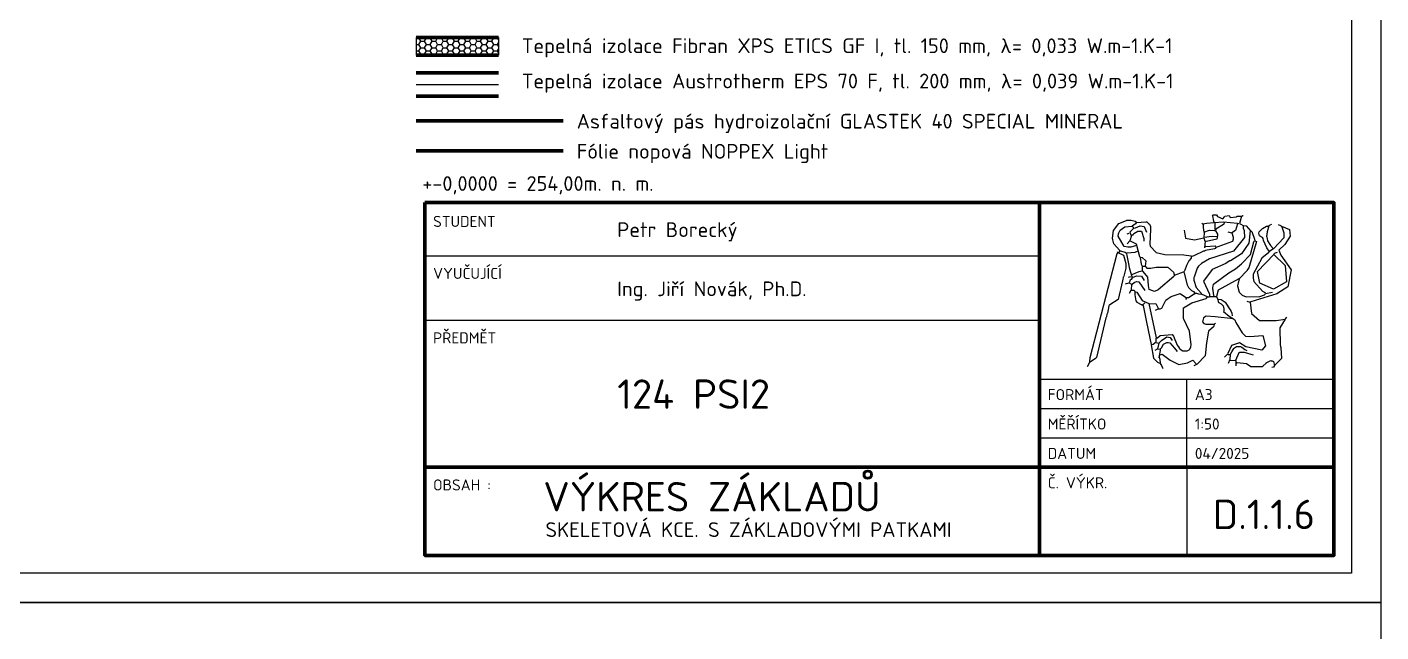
# Model space of a CAD drawing. Header units: millimetres. Extents: x 12904 to 327904, y -199771 to 141779.
# Drawn here: x 127402 to 138904, y 111829 to 116971 of the extents above; entities that cross this region are included whole.
import ezdxf

# ---------------------------------------------------------------- set-up
doc = ezdxf.new("R2010")
doc.units = ezdxf.units.MM
doc.linetypes.add('ČÁRKOVANÁ', pattern=[19.05, 12.7, -6.35])
for name, color, linetype, lineweight in [('00 tenká plná', 7, 'Continuous', 13), ('_INTERIER', 8, 'Continuous', 13), ('Zdivo', 6, 'Continuous', 60)]:
    doc.layers.add(name, color=color, linetype=linetype, lineweight=lineweight)
doc.layers.add('izolace', color=251, linetype='Continuous')
doc.layers.add('Šrafy', color=253, linetype='Continuous')
doc.styles.add('ISOCPEUR', font='isocpeur.ttf')
doc.linetypes.add('IZOLACE', pattern='A,0.00254,-2.54,[134,ltypeshp.shx,S=2.54,R=0,X=-2.54,Y=0],-5.08,[134,ltypeshp.shx,S=2.54,R=180,X=2.54,Y=0],-2.54', length=10.16254)

msp = doc.modelspace()

# ---------------------------------------------------------------- hatches: boundary and pattern name
at = {"layer": '_INTERIER', "ltscale": 0.5}
h = msp.add_hatch(dxfattribs=at)
h.set_pattern_fill('HONEY', color=256, scale=10)
h.set_pattern_definition([(0, (-372505.846, 110664.092), (47.625, 27.4963064), [31.75, -63.5]), (120, (-372505.846, 110664.092), (-47.6249999, 27.4963066), [31.75, -63.5]), (60, (-372505.846, 110664.092), (1e-07, 54.9926131), [-63.5, 31.75])])
h.paths.add_polyline_path([(131406.6, 116732.8), (131406.6, 116882.8), (130706.6, 116882.8), (130706.6, 116732.8)])
at = {"layer": 'Šrafy'}
h = msp.add_hatch(dxfattribs=at)
h.set_pattern_fill('ZDIVO-VYS_PEV', color=256, scale=50)
h.set_pattern_definition([(45, (-372505.85, 110739.35), (-106.066017, 106.066017), []), (45, (-372435.14, 110739.35), (-106.066017, 106.066017), []), (135, (-372505.85, 110739.35), (-106.066017, -106.066017), []), (135, (-372435.14, 110739.35), (-106.066017, -106.066017), [])])
h.paths.add_polyline_path([(134942.3, 123776.7), (134942.3, 123901.7), (134067.3, 123901.7), (134067.3, 123276.7), (134942.3, 123276.7)])
h.paths.add_polyline_path([(134942.3, 124526.7), (134092.3, 124526.7), (134092.3, 123901.7), (134942.3, 123901.7)])
h.paths.add_polyline_path([(134942.3, 125151.7), (134092.3, 125151.7), (134092.3, 124526.7), (134942.3, 124526.7)])
h.paths.add_polyline_path([(128800.1, 123366.4), (129187.6, 123366.4), (129187.6, 123591.4), (128800.1, 123591.4)], flags=9)
h.paths.add_polyline_path([(128578.4, 123565), (128878.4, 123565), (128878.4, 123790), (128578.4, 123790)], flags=9)
h.paths.add_polyline_path([(127749.4, 123366.4), (128074.4, 123366.4), (128074.4, 123591.4), (127749.4, 123591.4)], flags=9)
h.paths.add_polyline_path([(128881.3, 122947.8), (129206.3, 122947.8), (129206.3, 123172.8), (128881.3, 123172.8)], flags=9)
h.paths.add_polyline_path([(127721, 122947.8), (128046, 122947.8), (128046, 123172.8), (127721, 123172.8)], flags=9)
h.paths.add_polyline_path([(128368.8, 122529.6), (128668.8, 122529.6), (128668.8, 122754.6), (128368.8, 122754.6)], flags=9)
h.paths.add_polyline_path([(128579.7, 122752.1), (128879.7, 122752.1), (128879.7, 122977.1), (128579.7, 122977.1)], flags=9)
h.paths.add_polyline_path([(127736.3, 122529.6), (128061.3, 122529.6), (128061.3, 122754.6), (127736.3, 122754.6)], flags=9)
h.paths.add_polyline_path([(133518.5, 123426.7), (133518.5, 123751.7), (133293.5, 123751.7), (133293.5, 123426.7)], flags=9)
h.paths.add_polyline_path([(133518.5, 122939.2), (133518.5, 123239.2), (133293.5, 123239.2), (133293.5, 122939.2)], flags=9)
h.paths.add_polyline_path([(133518.5, 122626.7), (133518.5, 122926.7), (133293.5, 122926.7), (133293.5, 122626.7)], flags=9)
h.paths.add_polyline_path([(133518.5, 121301.7), (133518.5, 121626.7), (133293.5, 121626.7), (133293.5, 121301.7)], flags=9)
h.paths.add_polyline_path([(133244.7, 123941), (133244.7, 124178.5), (133019.7, 124178.5), (133019.7, 123941)], flags=9)
h.paths.add_polyline_path([(133244.7, 123364.2), (133244.7, 123689.2), (133019.7, 123689.2), (133019.7, 123364.2)], flags=9)
h.paths.add_polyline_path([(133244.7, 121395.5), (133244.7, 121783), (133019.7, 121783), (133019.7, 121395.5)], flags=9)
h.paths.add_polyline_path([(133244.7, 122939.2), (133244.7, 123239.2), (133019.7, 123239.2), (133019.7, 122939.2)], flags=9)
h.paths.add_polyline_path([(132028.2, 115770.9), (134190.7, 115770.9), (134190.7, 116033.4), (132028.2, 116033.4)], flags=9)
h.paths.add_polyline_path([(132028.2, 116027), (136703.2, 116027), (136703.2, 116289.5), (132028.2, 116289.5)], flags=9)
h.paths.add_polyline_path([(134716.3, 118107.7), (136516.3, 118107.7), (136516.3, 118317.7), (134716.3, 118317.7)], flags=9)
h.paths.add_polyline_path([(134713.8, 117055.2), (136088.8, 117055.2), (136088.8, 117280.2), (134713.8, 117280.2)], flags=9)
h.paths.add_polyline_path([(134716.3, 117207.7), (138426.3, 117207.7), (138426.3, 117417.7), (134716.3, 117417.7)], flags=9)
h.paths.add_polyline_path([(134711.3, 117362.7), (136936.3, 117362.7), (136936.3, 117602.7), (134711.3, 117602.7)], flags=9)
h.paths.add_polyline_path([(134716.3, 117507.7), (137186.3, 117507.7), (137186.3, 117717.7), (134716.3, 117717.7)], flags=9)
h.paths.add_polyline_path([(134712.3, 118407.7), (137537.3, 118407.7), (137537.3, 118617.7), (134712.3, 118617.7)], flags=9)
h.paths.add_polyline_path([(134504.6, 119231.3), (134729.6, 119231.3), (134729.6, 119418.8), (134504.6, 119418.8)], flags=9)
h.paths.add_polyline_path([(134716.3, 117657.7), (138456.3, 117657.7), (138456.3, 117867.7), (134716.3, 117867.7)], flags=9)
h.paths.add_polyline_path([(134721.3, 117822.7), (137236.3, 117822.7), (137236.3, 118002.7), (134721.3, 118002.7)], flags=9)
h.paths.add_polyline_path([(134716.3, 117957.7), (138361.3, 117957.7), (138361.3, 118167.7), (134716.3, 118167.7)], flags=9)
h.paths.add_polyline_path([(134716.3, 118257.7), (138261.3, 118257.7), (138261.3, 118467.7), (134716.3, 118467.7)], flags=9)
h.paths.add_polyline_path([(134718.8, 118560.2), (136633.8, 118560.2), (136633.8, 118755.2), (134718.8, 118755.2)], flags=9)
h.paths.add_polyline_path([(134718.8, 118720.2), (137388.8, 118720.2), (137388.8, 118915.2), (134718.8, 118915.2)], flags=9)
h.paths.add_polyline_path([(134718.8, 118860.2), (137083.8, 118860.2), (137083.8, 119055.2), (134718.8, 119055.2)], flags=9)
h.paths.add_polyline_path([(134716.3, 119007.7), (138436.3, 119007.7), (138436.3, 119217.7), (134716.3, 119217.7)], flags=9)
h.paths.add_polyline_path([(133667, 124169.5), (133892, 124169.5), (133892, 124357), (133667, 124357)], flags=9)
h.paths.add_polyline_path([(119410.9, 123399.2), (119954.6, 123399.2), (119954.6, 123624.2), (119410.9, 123624.2)], flags=9)
h.paths.add_polyline_path([(119410.9, 123567), (119979.6, 123567), (119979.6, 123792), (119410.9, 123792)], flags=9)
h.paths.add_polyline_path([(123116.8, 124303.1), (123660.5, 124303.1), (123660.5, 124528.1), (123116.8, 124528.1)], flags=9)
h.paths.add_polyline_path([(123116.8, 124470.9), (123685.5, 124470.9), (123685.5, 124695.9), (123116.8, 124695.9)], flags=9)
h.paths.add_polyline_path([(125341.6, 122078.3), (125885.4, 122078.3), (125885.4, 122303.3), (125341.6, 122303.3)], flags=9)
h.paths.add_polyline_path([(125341.6, 122246.1), (125910.4, 122246.1), (125910.4, 122471.1), (125341.6, 122471.1)], flags=9)
h.paths.add_polyline_path([(124181.7, 117561.5), (124725.4, 117561.5), (124725.4, 117786.5), (124181.7, 117786.5)], flags=9)
h.paths.add_polyline_path([(124181.7, 117729.3), (124750.4, 117729.3), (124750.4, 117954.3), (124181.7, 117954.3)], flags=9)
h.paths.add_polyline_path([(121992.3, 123029.4), (122536.1, 123029.4), (122536.1, 123254.4), (121992.3, 123254.4)], flags=9)
h.paths.add_polyline_path([(121992.3, 123197.2), (122523.6, 123197.2), (122523.6, 123422.2), (121992.3, 123422.2)], flags=9)
h.paths.add_polyline_path([(125590.1, 124184.1), (126133.9, 124184.1), (126133.9, 124409.1), (125590.1, 124409.1)], flags=9)
h.paths.add_polyline_path([(125590.1, 124351.9), (126121.4, 124351.9), (126121.4, 124576.9), (125590.1, 124576.9)], flags=9)
h.paths.add_polyline_path([(125708.6, 120265.6), (126252.4, 120265.6), (126252.4, 120490.6), (125708.6, 120490.6)], flags=9)
h.paths.add_polyline_path([(125708.6, 120433.4), (126239.9, 120433.4), (126239.9, 120658.4), (125708.6, 120658.4)], flags=9)
h.paths.add_polyline_path([(121942.4, 120369), (122486.1, 120369), (122486.1, 120594), (121942.4, 120594)], flags=9)
h.paths.add_polyline_path([(121942.4, 120536.8), (122498.6, 120536.8), (122498.6, 120761.8), (121942.4, 120761.8)], flags=9)
h.paths.add_polyline_path([(132286.1, 122437.3), (132842.4, 122437.3), (132842.4, 122662.3), (132286.1, 122662.3)], flags=9)
h.paths.add_polyline_path([(136036.5, 119812.3), (136567.8, 119812.3), (136567.8, 120037.3), (136036.5, 120037.3)], flags=9)
h.paths.add_polyline_path([(135594.5, 121536), (136125.7, 121536), (136125.7, 121761), (135594.5, 121761)], flags=9)
h.paths.add_polyline_path([(134135.5, 120062.3), (134679.3, 120062.3), (134679.3, 120287.3), (134135.5, 120287.3)], flags=9)
h.paths.add_polyline_path([(135713.8, 123931.5), (136270.1, 123931.5), (136270.1, 124156.5), (135713.8, 124156.5)], flags=9)
h.paths.add_polyline_path([(136502.2, 123009.9), (136864.7, 123009.9), (136864.7, 123272.4), (136502.2, 123272.4)], flags=9)
h.paths.add_polyline_path([(136324.2, 123181.5), (136880.5, 123181.5), (136880.5, 123406.5), (136324.2, 123406.5)], flags=9)
h.paths.add_polyline_path([(131883, 123926.2), (132245.5, 123926.2), (132245.5, 124113.7), (131883, 124113.7)], flags=9)
h.paths.add_polyline_path([(131619.2, 124094.9), (132262.9, 124094.9), (132262.9, 124319.9), (131619.2, 124319.9)], flags=9)
h.paths.add_polyline_path([(130830.3, 126028.8), (132705.3, 126028.8), (132705.3, 126403.8), (130830.3, 126403.8)], flags=9)
h.paths.add_polyline_path([(127318.2, 117371.6), (127318.2, 118846.6), (126793.2, 118846.6), (126793.2, 117371.6)], flags=9)
h.paths.add_polyline_path([(118837.8, 116472.8), (120362.8, 116472.8), (120362.8, 116997.8), (118837.8, 116997.8)], flags=9)
h.paths.add_polyline_path([(118837.8, 126003.8), (120437.8, 126003.8), (120437.8, 126528.8), (118837.8, 126528.8)], flags=9)
h.paths.add_polyline_path([(127908.5, 121181.7), (127908.5, 121406.7), (127721, 121406.7), (127721, 121181.7)], flags=9)
h.paths.add_polyline_path([(128435.7, 125533.5), (128435.7, 125896), (128173.2, 125896), (128173.2, 125533.5)], flags=9)
h.paths.add_polyline_path([(127964, 124610.4), (127964, 125166.6), (127739, 125166.6), (127739, 124610.4)], flags=9)
h.paths.add_polyline_path([(128783.3, 119326.2), (128783.3, 119882.4), (128558.3, 119882.4), (128558.3, 119326.2)], flags=9)
h.paths.add_polyline_path([(129833.3, 119524.1), (129833.3, 120055.4), (129608.3, 120055.4), (129608.3, 119524.1)], flags=9)
h.paths.add_polyline_path([(129733.3, 122054.1), (129733.3, 122597.8), (129508.3, 122597.8), (129508.3, 122054.1)], flags=9)
h.paths.add_polyline_path([(128784.6, 120784.5), (128784.6, 121340.8), (128559.6, 121340.8), (128559.6, 120784.5)], flags=9)
h.paths.add_polyline_path([(128264, 125355.5), (128264, 125911.8), (128039, 125911.8), (128039, 125355.5)], flags=9)
h.paths.add_polyline_path([(128044.4, 121826.1), (128044.4, 122188.6), (127856.9, 122188.6), (127856.9, 121826.1)], flags=9)
h.paths.add_polyline_path([(127875.6, 121562.3), (127875.6, 122206.1), (127650.6, 122206.1), (127650.6, 121562.3)], flags=9)
h.paths.add_polyline_path([(120500.3, 115397.8), (120725.3, 115397.8), (120725.3, 115585.3), (120500.3, 115585.3)], flags=9)
h.paths.add_polyline_path([(126510.1, 114870.6), (126872.6, 114870.6), (126872.6, 115133.1), (126510.1, 115133.1)], flags=9)
h.paths.add_polyline_path([(131562, 117156), (133549.5, 117156), (133549.5, 117418.5), (131562, 117418.5)], flags=9)
h.paths.add_polyline_path([(131562, 116368.5), (137130.7, 116368.5), (137130.7, 116631), (131562, 116631)], flags=9)
h.paths.add_polyline_path([(131562, 116668.5), (137155.7, 116668.5), (137155.7, 116931), (131562, 116931)], flags=9)
h.paths.add_polyline_path([(131584.5, 118363.7), (132054.5, 118363.7), (132054.5, 118513.7), (131584.5, 118513.7)], flags=9)
h.paths.add_polyline_path([(131562, 117606), (132974.5, 117606), (132974.5, 117868.5), (131562, 117868.5)], flags=9)
h.paths.add_polyline_path([(131574.5, 117873.7), (134389.5, 117873.7), (134389.5, 118083.7), (131574.5, 118083.7)], flags=9)
h.paths.add_polyline_path([(131574.5, 118068.5), (132249.5, 118068.5), (132249.5, 118256), (131574.5, 118256)], flags=9)
h.paths.add_polyline_path([(131562, 118506), (132699.5, 118506), (132699.5, 118768.5), (131562, 118768.5)], flags=9)
h.paths.add_polyline_path([(131579.5, 118788.7), (134104.5, 118788.7), (134104.5, 118968.7), (131579.5, 118968.7)], flags=9)
h.paths.add_polyline_path([(131562, 118956), (133062, 118956), (133062, 119218.5), (131562, 119218.5)], flags=9)
h.paths.add_polyline_path([(130547.7, 119203.8), (133922.7, 119203.8), (133922.7, 119728.8), (130547.7, 119728.8)], flags=9)
h.paths.add_polyline_path([(125587, 115342.3), (126143.3, 115342.3), (126143.3, 115567.3), (125587, 115567.3)], flags=9)
h.paths.add_polyline_path([(121050, 114523), (121606.2, 114523), (121606.2, 114748), (121050, 114748)], flags=9)
h.paths.add_polyline_path([(121247.9, 113473), (121779.2, 113473), (121779.2, 113698), (121247.9, 113698)], flags=9)
h.paths.add_polyline_path([(123030.7, 113573), (123574.5, 113573), (123574.5, 113798), (123030.7, 113798)], flags=9)
h.paths.add_polyline_path([(122508.3, 114521.7), (123064.6, 114521.7), (123064.6, 114746.7), (122508.3, 114746.7)], flags=9)
h.paths.add_polyline_path([(126332.2, 115042.3), (126888.5, 115042.3), (126888.5, 115267.3), (126332.2, 115267.3)], flags=9)
h.paths.add_polyline_path([(122802.8, 115261.9), (123165.3, 115261.9), (123165.3, 115449.4), (122802.8, 115449.4)], flags=9)
h.paths.add_polyline_path([(122539, 115430.6), (123182.8, 115430.6), (123182.8, 115655.6), (122539, 115655.6)], flags=9)
h.paths.add_polyline_path([(123992.9, 116554.3), (123992.9, 117177), (123242.9, 117177), (123242.9, 116554.3)], flags=9)
h.paths.add_polyline_path([(123992.9, 126030), (123992.9, 126652.7), (123242.9, 126652.7), (123242.9, 126030)], flags=9)
h.paths.add_polyline_path([(125614.7, 117497.5), (126239.1, 117497.5), (126239.1, 118247.5), (125614.7, 118247.5)], flags=9)
h.paths.add_polyline_path([(118615.5, 117497.5), (119239.8, 117497.5), (119239.8, 118247.5), (118615.5, 118247.5)], flags=9)
h.paths.add_polyline_path([(131762.4, 112517.6), (135187.4, 112517.6), (135187.4, 112742.6), (131762.4, 112742.6)], flags=9)
h.paths.add_polyline_path([(130722.9, 115516.1), (132760.4, 115516.1), (132760.4, 115741.1), (130722.9, 115741.1)], flags=9)
h.paths.add_polyline_path([(132372.4, 115117.6), (133359.9, 115117.6), (133359.9, 115342.6), (132372.4, 115342.6)], flags=9)
h.paths.add_polyline_path([(132372.4, 114602), (134378.6, 114602), (134378.6, 114827), (132372.4, 114827)], flags=9)
h.paths.add_polyline_path([(130828.4, 115248.5), (131390.9, 115248.5), (131390.9, 115389.1), (130828.4, 115389.1)], flags=9)
h.paths.add_polyline_path([(130819, 114797.3), (131484.7, 114797.3), (131484.7, 114994.2), (130819, 114994.2)], flags=9)
h.paths.add_polyline_path([(132328.6, 113588.4), (133753.6, 113588.4), (133753.6, 114038.4), (132328.6, 114038.4)], flags=9)
h.paths.add_polyline_path([(131700.3, 112616.3), (134625.3, 112616.3), (134625.3, 113066.3), (131700.3, 113066.3)], flags=9)
h.paths.add_polyline_path([(137388.5, 112566), (138363.5, 112566), (138363.5, 113016), (137388.5, 113016)], flags=9)
h.paths.add_polyline_path([(137300, 113276.6), (137815.6, 113276.6), (137815.6, 113417.2), (137300, 113417.2)], flags=9)
h.paths.add_polyline_path([(137300, 113526.5), (137553.1, 113526.5), (137553.1, 113667.2), (137300, 113667.2)], flags=9)
h.paths.add_polyline_path([(137300, 113776.6), (137496.9, 113776.6), (137496.9, 113917.2), (137300, 113917.2)], flags=9)
h.paths.add_polyline_path([(130819, 114249.3), (131400.3, 114249.3), (131400.3, 114446.2), (130819, 114446.2)], flags=9)
h.paths.add_polyline_path([(130828.4, 113008.7), (131344, 113008.7), (131344, 113149.3), (130828.4, 113149.3)], flags=9)
h.paths.add_polyline_path([(136040.6, 113017.1), (136603.1, 113017.1), (136603.1, 113214), (136040.6, 113214)], flags=9)
h.paths.add_polyline_path([(136040.6, 113767.2), (136565.6, 113767.2), (136565.6, 113964.1), (136040.6, 113964.1)], flags=9)
h.paths.add_polyline_path([(136050, 113276.5), (136490.6, 113276.5), (136490.6, 113417.1), (136050, 113417.1)], flags=9)
h.paths.add_polyline_path([(136040.6, 113517.1), (136603.1, 113517.1), (136603.1, 113714), (136040.6, 113714)], flags=9)
h.paths.add_polyline_path([(121791.7, 125845.7), (121952.7, 125845.7), (121952.7, 126037.1), (121791.7, 126037.1)], flags=9)
h.paths.add_polyline_path([(124944.8, 125848.9), (125103.6, 125848.9), (125103.6, 126033.9), (124944.8, 126033.9)], flags=9)
h.paths.add_polyline_path([(126821.9, 120050.5), (127000.9, 120050.5), (127000.9, 120238), (126821.9, 120238)], flags=9)
h.paths.add_polyline_path([(126821.6, 123950.5), (127001.1, 123950.5), (127001.1, 124138), (126821.6, 124138)], flags=9)

# ---------------------------------------------------------------- linework, layer by layer
for points in [[(128404.2, 112079.3), (117904.2, 112079.3), (117904.2, 126929.3), (128404.2, 126929.3)], [(128404.2, 126929.3), (138904.2, 126929.3), (138904.2, 112079.3), (128404.2, 112079.3)], [(131957, 116182.8), (130706.6, 116182.8)], [(131957, 116162.8), (130706.6, 116162.8)], [(131957, 115926.7), (130706.6, 115926.7)], [(131957, 115906.7), (130706.6, 115906.7)], [(117904.2, 112079.3), (138904.2, 112079.3), (138904.2, 82379.3), (117904.2, 82379.3)]]:
    msp.add_lwpolyline(points)
for points in [[(117904.2, 126929.3), (138904.2, 126929.3), (138904.2, 112079.3), (117904.2, 112079.3)], [(118154.2, 126679.3), (138654.2, 126679.3), (138654.2, 112329.3), (118154.2, 112329.3)], [(96904.2, 112079.3), (138904.2, 112079.3), (138904.2, 82379.3), (96904.2, 82379.3)]]:
    msp.add_lwpolyline(points, close=True)
at = {"linetype": 'ČÁRKOVANÁ', "ltscale": 2.5, "const_width": 25}
msp.add_lwpolyline([(131957, 116172.8), (130706.6, 116172.8)], dxfattribs=at)
at = {"linetype": 'ČÁRKOVANÁ', "const_width": 20}
msp.add_lwpolyline([(131957, 115916.7), (130706.6, 115916.7)], dxfattribs=at)
at = {"layer": '00 tenká plná', "linetype": 'Continuous'}
for p, q in [((135679.5, 115479.3), (130782.6, 115479.3)), ((130782.6, 115479.3), (130782.6, 112479.3)), ((138504.2, 115479.3), (135679.5, 115479.3)), ((136004.2, 112479.3), (136004.2, 115479.3)), ((138504.2, 112479.3), (138504.2, 115479.3)), ((137492.1, 115306.6), (137492.1, 115251)), ((136747.9, 115213), (136765.6, 115218.1)), ((137403.5, 115223.2), (137400.9, 115182.7)), ((137603.4, 115230.7), (137633.8, 115223.2)), ((130782.6, 115027.3), (135679.5, 115027.3)), ((135679.5, 115027.3), (136004.2, 115027.3)), ((136879.5, 114937.3), (136899.8, 114937.3)), ((136735.2, 114788.1), (136763.1, 114798.2)), ((136760.5, 114846.3), (136780.8, 114851.3)), ((137150.4, 114861.5), (137226.3, 114889.3)), ((136897.2, 114626.2), (136882, 114611.1)), ((137765.4, 114641.4), (137793.3, 114633.8)), ((130782.6, 114479.3), (135679.5, 114479.3)), ((135679.5, 114479.3), (136004.2, 114479.3)), ((137499.7, 114451.7), (137489.5, 114446.7)), ((138102.1, 114504.8), (138092, 114489.6)), ((137018.7, 114165.9), (137013.7, 114163.4)), ((137600.9, 114191.2), (137575.6, 114165.9)), ((136004.2, 113979.3), (138504.2, 113979.3)), ((137254.2, 113229.3), (137254.2, 113979.3)), ((136004.2, 113729.3), (138504.2, 113729.3)), ((136004.2, 113479.3), (138504.2, 113479.3)), ((130782.6, 113229.3), (135679.5, 113229.3)), ((135679.5, 113229.3), (136004.2, 113229.3)), ((136004.2, 113229.3), (138504.2, 113229.3)), ((137254.2, 113229.3), (137254.2, 112479.3)), ((130782.6, 112479.3), (135679.5, 112479.3)), ((135679.5, 112479.3), (138504.2, 112479.3))]:
    msp.add_line(p, q, dxfattribs=at)
for points in [[(137471.8, 115372.4), (137474.4, 115367.3), (137481.9, 115321.8), (137484.5, 115319.3), (137484.5, 115309.2), (137568, 115314.2), (137684.4, 115304.1), (137697.1, 115301.6)], [(137474.4, 115372.4), (137481.9, 115374.9), (137507.3, 115374.9), (137514.9, 115359.7), (137560.4, 115342), (137575.6, 115357.2), (137578.1, 115364.8), (137613.6, 115369.9), (137623.7, 115352.1), (137676.9, 115357.2), (137681.9, 115364.8), (137719.9, 115362.3), (137702.2, 115301.6), (137714.8, 115296.5), (137732.5, 115283.9), (137757.9, 115281.3), (137798.4, 115235.8), (137803.4, 115233.3), (137808.5, 115233.3), (137831.3, 115167.5), (137833.8, 115154.9), (137846.4, 115147.3), (137783.2, 114924.7), (137770.5, 114909.5), (137768, 114904.5), (137768, 114901.9), (137699.6, 114831.1), (137687, 114770.4), (137699.6, 114717.3), (137724.9, 114692), (137760.4, 114676.8), (137876.8, 114681.9), (137914.8, 114694.5), (137919.9, 114699.6), (137922.4, 114707.2), (137983.1, 114717.3)], [(137722.4, 115364.8), (137730, 115369.9), (137735.1, 115369.9)], [(136689.7, 115068.9), (136682.1, 115073.9), (136634, 115129.6), (136626.4, 115162.5), (136623.9, 115177.6), (136631.4, 115240.9), (136676.7, 115300), (136742.8, 115326.9), (136745.4, 115329.4), (136783.3, 115329.4), (136816.2, 115321.8), (136826.4, 115311.7), (136818.8, 115299), (136790.9, 115278.8), (136796, 115273.7), (136798.5, 115268.7), (136798.5, 115263.6), (136801, 115261.1), (136818.8, 115263.6), (136859.3, 115281.3), (136892.2, 115276.3), (136912.4, 115228.2)], [(136826.4, 115114.4), (136780.8, 115099.2), (136752.9, 115099.2), (136722.6, 115106.8), (136671.9, 115192.8), (136674.5, 115213), (136677, 115220.6), (136689.7, 115243.4), (136727.6, 115273.7), (136788.4, 115278.8)], [(136801, 115258.6), (136770.7, 115228.2), (136780.8, 115205.4), (136785.9, 115200.4), (136770.7, 115154.9), (136747.9, 115127)], [(136828.9, 115309.2), (136907.4, 115316.7), (136914.9, 115314.2), (136930.1, 115301.6), (136937.7, 115296.5), (136947.9, 115276.3), (136947.9, 115251), (136940.3, 115127), (136942.8, 115109.3), (136993.7, 115055), (137069.4, 115038.5), (137228.8, 115033.5), (137292.1, 115025.9), (137292.1, 115005.6), (137271.9, 114982.9), (137251.6, 114944.9), (137238.9, 114904.5), (137233.9, 114894.3), (137228.8, 114889.3), (137231.4, 114879.2), (137256.7, 114780.5), (137269.3, 114757.8), (137294.6, 114732.5), (137312.4, 114722.4), (137322.5, 114709.7), (137317.4, 114699.6), (137269.3, 114669.2), (137256.7, 114669.2), (137251.6, 114666.7), (137249.1, 114664.2), (137244, 114654.1)], [(137687, 115299), (137669.3, 115240.9), (137638.9, 115223.2), (137649, 115185.2), (137649, 115167.5), (137643.9, 115147.3), (137519.9, 115101.7), (137502.2, 115096.7), (137494.6, 115089.1), (137489.5, 115086.6), (137413.6, 115071.4), (137408.5, 115068.9), (137406, 115066.3), (137395.9, 115066.3), (137314.9, 115025.9), (137297.2, 115020.8)], [(137732.5, 115281.3), (137735.1, 115261.1), (137742.7, 115240.9), (137745.2, 115182.7), (137651.5, 115066.3), (137449, 115000.6), (137380.7, 114962.6), (137355.4, 114937.3), (137342.7, 114922.2), (137317.4, 114843.8), (137314.9, 114841.2), (137314.9, 114818.5), (137335.1, 114757.8), (137378.2, 114709.7), (137378.2, 114704.6), (137433.9, 114676.8), (137444, 114676.8), (137449, 114679.3), (137487, 114679.3), (137499.7, 114679.3), (137507.3, 114676.8), (137517.4, 114656.6), (137522.4, 114633.8), (137547.8, 114618.6), (137562.9, 114600.9), (137570.5, 114575.6), (137570.5, 114555.4), (137568, 114552.9), (137616.1, 114514.9), (137651.5, 114489.6), (137494.6, 114507.4), (137418.7, 114512.4), (137395.9, 114499.8), (137388.3, 114464.4), (137400.9, 114451.7), (137416.1, 114444.1), (137487, 114444.1), (137484.5, 114428.9), (137481.9, 114423.9), (137438.9, 114386), (137421.2, 114287.3), (137412.3, 114176.3), (137342.7, 114105.2), (137314.9, 114090)], [(137383.2, 115304.1), (137390.8, 115299), (137393.4, 115294), (137393.4, 115266.2), (137400.9, 115228.2), (137449, 115243.4), (137487, 115240.9), (137489.5, 115240.9), (137494.6, 115243.4)], [(137390.8, 115299), (137426.3, 115304.1), (137484.5, 115309.2)], [(137573.1, 115309.2), (137570.5, 115296.5), (137568, 115291.4), (137502.2, 115253.5), (137497.1, 115243.4), (137514.9, 115210.5), (137514.9, 115200.4), (137509.8, 115167.5), (137423.7, 115147.3), (137411.1, 115149.8), (137406, 115094.2)], [(138059.1, 115278.8), (138127.4, 115251), (138132.5, 115192.8), (138086.9, 115122), (138036.3, 115073.9), (138054, 115030.9), (138142, 114906.4), (138112.2, 114762.8), (138021.1, 114702.1), (137798.4, 114636.4), (137793.3, 114631.3), (137805.9, 114535.2), (137871.8, 114477), (138013.5, 114477), (138089.4, 114487.1), (138046.4, 114413.8), (138048.9, 114269.6), (138051.5, 114254.4), (138054, 114246.8), (138059.1, 114153.3), (138000.9, 114095.1), (137990.7, 114079.9), (137978.1, 114077.4)], [(138031.2, 115294), (138051.5, 115283.9), (138061.6, 115273.7), (138079.3, 115220.6), (138079.3, 115180.2), (137990.7, 115086.6), (137960.4, 115066.3), (137955.3, 115061.3), (137952.8, 115053.7), (137892, 115005.6), (137818.6, 114871.6), (137818.6, 114836.2), (137823.7, 114808.3), (137897.1, 114724.9), (137922.4, 114712.2)], [(137955.3, 115066.3), (137935, 115094.2), (137907.2, 115157.4), (137904.7, 115175.1), (137897.1, 115182.7), (137871.8, 115195.3), (137866.7, 115218.1), (137869.2, 115230.7), (137897.1, 115258.6), (137932.5, 115278.8), (137942.6, 115278.8), (137945.2, 115281.3), (137952.8, 115281.3), (137937.6, 115230.7), (137932.5, 115190.3), (137935, 115187.7), (137940.1, 115154.9), (137965.4, 115114.4), (137988.2, 115089.1)], [(137952.8, 115278.8), (137962.9, 115288.9), (137978.1, 115296.5)], [(136773.2, 115154.9), (136823.8, 115127), (136854.2, 115020.8), (136859.3, 115015.8), (136874.4, 115013.2), (136907.4, 114982.9), (136902.3, 114937.3), (136914.9, 114922.2), (136950.4, 114922.2), (136993.4, 114929.8), (137094.7, 114929.8), (137142.8, 114886.8), (137147.8, 114869.1), (137147.8, 114856.4), (137145.3, 114851.3), (137011.1, 114737.5), (136980.8, 114722.4), (136935.2, 114740.1), (136930.1, 114772.9), (136922.5, 114846.3), (136884.6, 114891.8), (136877, 114896.9)], [(136785.9, 115200.4), (136793.4, 115205.4), (136798.5, 115205.4), (136806.1, 115215.6), (136839, 115235.8), (136869.4, 115235.8), (136889.6, 115175.1), (136889.6, 115149.8)], [(137233.9, 115245.9), (137243.7, 115176.7), (137319.9, 115162.5), (137398.4, 115180.2), (137408.5, 115152.3)], [(137793.3, 115238.3), (137783.2, 115134.6), (137720.8, 115042.6), (137626.2, 114982.9), (137621.2, 114982.9), (137606, 114975.3), (137585.7, 114962.6), (137469.3, 114909.5), (137397.1, 114810.2), (137446.5, 114699.6), (137449, 114684.4)], [(137406, 115185.2), (137444, 115190.3), (137471.8, 115192.8), (137512.3, 115190.3)], [(137487, 114681.9), (137481.9, 114707.2), (137479.4, 114737.5), (137476.9, 114740.1), (137476.9, 114757.8), (137479.4, 114767.9), (137481.9, 114785.6), (137611, 114881.7), (137669.3, 114917.1), (137719.9, 114957.6), (137795.8, 115038.5), (137823.7, 115144.7), (137826.2, 115149.8), (137833.8, 115154.9)], [(136664.4, 115061.3), (136664.4, 115056.2), (136717.5, 115030.9), (136737.8, 114962.6), (136737.8, 114922.2), (136720, 114853.9), (136717.5, 114848.8), (136715, 114846.3), (136712.4, 114821), (136709.9, 114815.9), (136707.4, 114813.4), (136671.9, 114654.1), (136601.1, 114611.1), (136596, 114606), (136593.5, 114600.9), (136580.8, 114537.7), (136578.3, 114532.7), (136575.8, 114530.1), (136573.2, 114507.4), (136570.7, 114502.3), (136568.2, 114499.8), (136487.2, 114163.4), (136484.6, 114158.3), (136479.6, 114153.3), (136441.6, 114128), (136428.9, 114120.4), (136408.7, 114082.4)], [(136431.5, 114125.4), (136434, 114160.8), (136664.4, 115046.1), (136669.4, 115048.6)], [(136674.5, 115048.6), (136689.7, 115068.9), (136732.7, 115056.2), (136742.8, 115048.6), (136742.8, 115046.1), (136745.4, 115028.4), (136760.5, 114957.6), (136765.6, 114927.2), (136790.9, 114838.7), (136783.3, 114826.1), (136773.2, 114818.5), (136765.6, 114798.2), (136785.9, 114785.6), (136783.3, 114735), (136803.6, 114735), (136813.7, 114724.9), (136813.7, 114694.5), (136821.3, 114643.9), (136831.4, 114633.8), (136866.9, 114613.6), (136871.9, 114613.6), (136877, 114611.1), (136884.6, 114603.5), (136912.4, 114461.8), (136952.9, 114272.1), (136968.1, 114274.7), (136993.4, 114294.9), (136995.9, 114327.8), (137006.1, 114330.3), (137028.9, 114350.5), (137130.1, 114358.1), (137142.8, 114342.9), (137173.1, 114267.1), (137183.3, 114251.9), (137193.4, 114239.2), (137198.4, 114231.7), (137221.2, 114219), (137236.4, 114219), (137259.2, 114219), (137274.4, 114226.6), (137279.4, 114231.7), (137289.6, 114251.9), (137292.1, 114269.6), (137277.2, 114386), (137226.3, 114494.7), (137226.3, 114583.2), (137297.2, 114626.2), (137418.7, 114664.2), (137423.7, 114666.7), (137431.3, 114676.8)], [(136747.9, 115051.2), (136816.2, 115058.7), (136836.5, 115066.3)], [(137413.6, 115106.8), (137494.6, 115111.9), (137502.2, 115104.3)], [(137993.3, 115038.5), (138089.4, 114944.9), (138102.1, 114805.8), (137992, 114742.6), (137874.3, 114793.2), (137856.6, 114894.3), (137993.3, 115038.5)], [(137995.8, 115038.5), (138000.9, 115048.6), (138026.2, 115058.7)], [(136859.3, 115013.2), (136866.9, 114955), (136877, 114937.3), (136874.4, 114934.8), (136874.4, 114924.7), (136877, 114901.9)], [(136783.3, 114864), (136849.1, 114894.3), (136871.9, 114899.4)], [(136790.9, 114785.6), (136808.6, 114800.8), (136828.9, 114808.3), (136846.6, 114805.8), (136897.2, 114732.5)], [(136793.4, 114841.2), (136826.4, 114856.4), (136870.6, 114852.3), (136892.2, 114815.9)], [(137697.1, 114831.1), (137522.4, 114735), (137507.3, 114679.3)], [(136768.1, 114709.7), (136783.3, 114735)], [(136816.2, 114719.8), (136831.4, 114717.3), (136877, 114646.5), (136932.7, 114621.2), (136993.4, 114330.3)], [(137013.7, 114575.6), (137028.9, 114575.6), (137041.5, 114580.7), (137064.3, 114626.2), (137076.9, 114649), (137087.1, 114659.1), (137122.5, 114681.9), (137198.4, 114707.2), (137251.6, 114669.2)], [(137325, 114709.7), (137337.7, 114709.7), (137355.4, 114702.1), (137380.7, 114699.6)], [(136937.7, 114618.6), (136990.9, 114621.2), (137013.7, 114575.6), (136985.8, 114560.5)], [(137522.4, 114659.1), (137547.8, 114654.1), (137562.9, 114643.9), (137580.7, 114631.3), (137623.7, 114568.1), (137631.3, 114552.9), (137636.4, 114537.7), (137641.4, 114517.5)], [(137654.1, 114487.1), (137661.7, 114482.1), (137671.8, 114459.3), (137724.9, 114370.8), (137752.8, 114342.9), (137790.8, 114340.4), (137899.6, 114350.5), (137924.9, 114262), (137892, 114224.1), (137755.3, 114251.9), (137702.2, 114287.3), (137634.8, 114263.6), (137603.4, 114196.2), (137606, 114188.7), (137623.7, 114188.7), (137621.2, 114145.7), (137606, 114110.3)], [(137016.2, 114284.8), (137039, 114307.5), (137084.5, 114337.9), (137112.4, 114332.8), (137130.1, 114307.5)], [(136952.9, 114269.6), (136973.2, 114155.8), (137006.1, 114122.9), (137011.1, 114120.4), (137026.3, 114115.3)], [(136985.8, 114224.1), (137006.1, 114236.7)], [(136993.4, 114289.8), (137016.2, 114284.8), (137006.1, 114236.7), (137028.9, 114234.2), (137028.9, 114226.6), (137028.9, 114221.5), (137021.3, 114176), (137021.3, 114165.9), (137026.3, 114148.2), (137028.9, 114110.3), (137039, 114095.1), (137049.1, 114074.8), (137051.6, 114067.3)], [(137028.9, 114234.2), (137039, 114244.3), (137056.7, 114274.7), (137061.8, 114279.7), (137084.5, 114289.8), (137097.2, 114289.8), (137109.9, 114287.3), (137150.4, 114241.8), (137173.1, 114214)], [(137626.2, 114191.2), (137636.4, 114211.4), (137654.1, 114239.2), (137659.1, 114244.3), (137676.9, 114254.4), (137687, 114254.4), (137709.8, 114254.4), (137722.4, 114249.4), (137747.7, 114229.1), (137765.4, 114221.5)], [(137028.9, 114186.1), (137046.6, 114191.2), (137114.9, 114140.6), (137187.4, 114102.7), (137261.7, 114117.8), (137304.8, 114138.7), (137332.6, 114110.3), (137335.1, 114105.2)], [(137623.7, 114138.1), (137671.8, 114135.5), (137671.8, 114090)], [(137671.8, 114135.5), (137671.8, 114140.6), (137699.6, 114203.8), (137704.7, 114206.4), (137712.3, 114208.9), (137742.7, 114208.9), (137798.4, 114191.2), (137818.6, 114186.1)], [(137676.9, 114115.3), (137681.9, 114120.4), (137762.9, 114110.3), (137798.4, 114085), (137894.5, 114085), (137904.7, 114090), (137930, 114115.3), (137930, 114117.8), (137967.9, 114135.5), (137970.5, 114133), (137980.6, 114133), (137990.7, 114128), (138000.9, 114095.1)]]:
    msp.add_lwpolyline(points, dxfattribs=at)
at = {"layer": '_INTERIER', "ltscale": 0.5}
for p, q in [((130706.6, 116882.8), (130706.6, 116732.8)), ((131406.6, 116882.8), (131406.6, 116732.8))]:
    msp.add_line(p, q, dxfattribs=at)
at = {"layer": 'izolace', "linetype": 'IZOLACE', "ltscale": 0.5}
msp.add_line((130706.6, 116482.8), (131406.6, 116482.8), dxfattribs=at)
at = {"layer": 'Zdivo'}
for points in [[(131406.6, 116882.8), (130706.6, 116882.8)], [(130706.6, 116732.8), (131406.6, 116732.8)], [(131406.6, 116582.8), (130706.6, 116582.8)], [(130706.6, 116382.8), (131406.6, 116382.8)], [(136004.2, 115479.3), (136004.2, 112479.3)], [(130782.6, 113229.3), (138504.2, 113229.3)]]:
    msp.add_lwpolyline(points, dxfattribs=at)
msp.add_lwpolyline([(130782.6, 115479.3), (138504.2, 115479.3), (138504.2, 112479.3), (130782.6, 112479.3)], close=True, dxfattribs=at)

# ---------------------------------------------------------------- texts
at = {"linetype": 'Continuous', "lineweight": 30, "style": 'ISOCPEUR'}
for s, p in [('Tepelná izolace Fibran XPS ETICS GF I, tl. 150 mm, λ= 0,033 W.m-1.K-1 ', (131605.7, 116749.8)), ('Tepelná izolace Austrotherm EPS 70 F, tl. 200 mm, λ= 0,039 W.m-1.K-1', (131605.7, 116449.8)), ('Asfaltový pás hydroizolační GLASTEK 40 SPECIAL MINERAL', (132072, 116108.3)), ('Fólie nopová NOPPEX Light', (132072, 115852.2)), ('+-0,0000 = 254,00m. n. m.', (130760.4, 115578.6))]:
    msp.add_text(s, height=125, dxfattribs=at).set_placement(p)
at = {"layer": '00 tenká plná', "linetype": 'Continuous', "style": 'ISOCPEUR'}
for s, p in [('STUDENT', (130851.9, 115271.9)), ('VYUČUJÍCÍ', (130851.9, 114830.1)), ('PŘEDMĚT', (130851.9, 114282.1)), ('FORMÁT', (136073.4, 113800)), ('A3', (137323.5, 113800)), ('MĚŘÍTKO', (136073.4, 113549.9)), ('1:50', (137323.5, 113550)), ('DATUM', (136073.4, 113300)), ('04/2025', (137323.5, 113300)), ('OBSAH :', (130851.9, 113032.1)), ('Č. VÝKR.', (136073.4, 113049.9))]:
    msp.add_text(s, height=93.75, dxfattribs=at).set_placement(p)
at = {"layer": '00 tenká plná', "attachment_point": 1, "style": 'ISOCPEUR'}
for s, width, insert, char_height in [('Petr Borecký', 4616.435, (132416.1, 115311.3), 125), ('Ing. Jiří Novák, Ph.D.', 4616.435, (132416.1, 114808.3), 125), ('124 PSI2', 3165.19, (132416.1, 113975.9), 250), ('VÝKRES ZÁKLADŮ', 4037.237, (131787.8, 113103.8), 250), ('D.1.1.6', 630.19, (137476, 112953.5), 250), ('SKELETOVÁ KCE. S ZÁKLADOVÝMI PATKAMI', 4616.435, (131806.1, 112761.3), 125)]:
    msp.add_mtext_dynamic_manual_height_columns(s, width=width, gutter_width=1, heights=[0], dxfattribs=dict(at, insert=insert, char_height=char_height))

doc.saveas('drawing.dxf')
